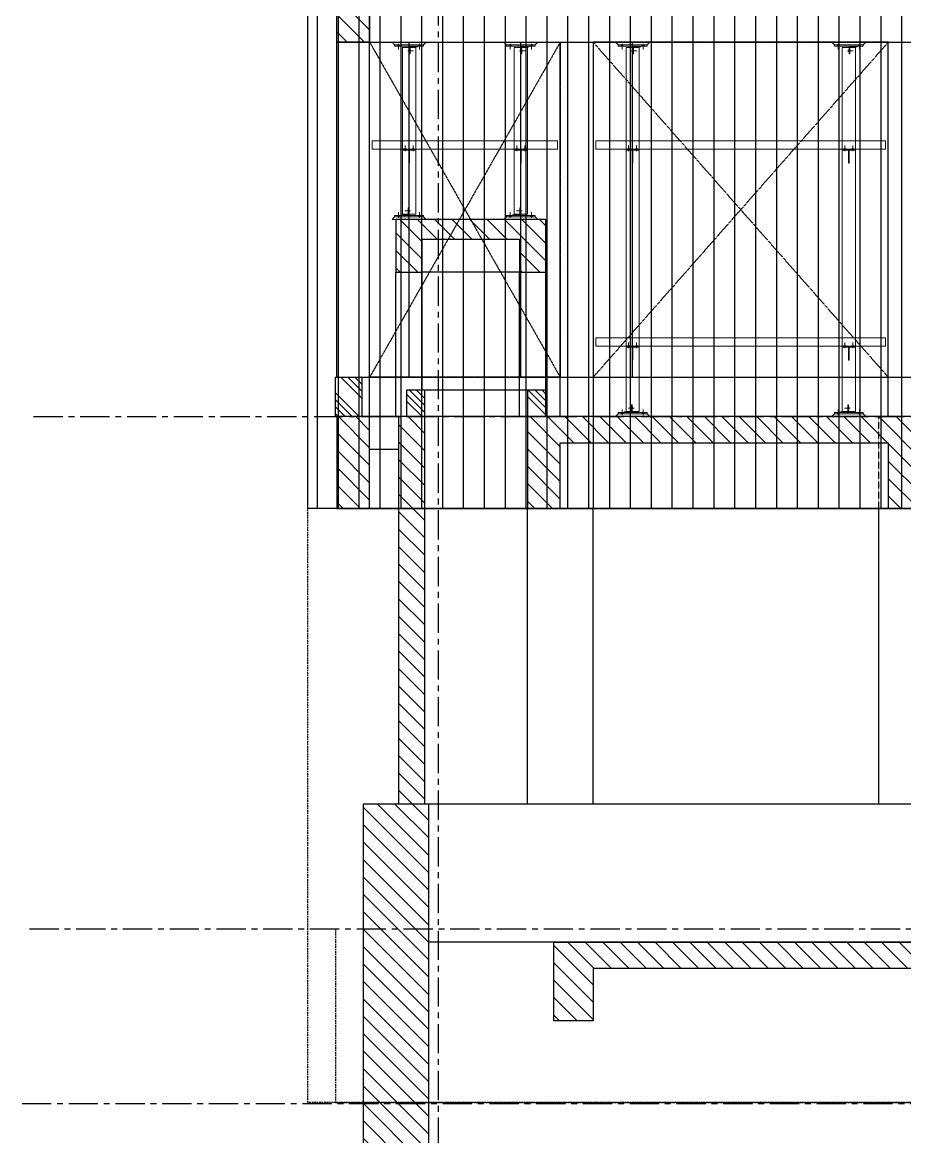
# Model space of a CAD drawing. Header units: millimetres. Extents: x 652554 to 1678317, y -308114 to 170803.
# Drawn here: x 712764 to 719477, y 100969 to 109451 of the extents above; entities that cross this region are included whole.
import ezdxf

# ---------------------------------------------------------------- set-up
doc = ezdxf.new("R2010")
doc.units = ezdxf.units.MM
for name, pattern in [('CENTER', [50.8, 31.75, -6.35, 6.35, -6.35]), ('HIDDEN', [0.375, 0.25, -0.125]), ('XKITLINE00', [0]), ('XKITLINE02', [4, 2, -2])]:
    doc.linetypes.add(name, pattern=pattern)
doc.layers.get('Defpoints').update_dxf_attribs({"color": 250})
doc.layers.add('Bolt', color=1, linetype='Continuous', lineweight=0)
doc.layers.add('Part', color=2, linetype='Continuous', lineweight=0)
doc.layers.add('DIM', color=1, linetype='Continuous')
pattern_1 = [(45, (-947147.55, 298469.645), (-66.2912607, 66.2912607), [])]
pattern_2 = [(45, (-947147.55, 298469.64), (-159.099026, 159.099026), []), (45, (-947094.51, 298469.64), (-159.099026, 159.099026), []), (45, (-947041.48, 298469.64), (-159.099026, 159.099026), []), (45, (-946988.45, 298469.64), (-159.099026, 159.099026), [])]

# ---------------------------------------------------------------- blocks, each defined once
blk = doc.blocks.new('SE Elv.3')
at = {"layer": 'Defpoints'}
h = blk.add_hatch(dxfattribs=at)
h.set_pattern_fill('ANSI31', color=249, scale=750)
h.set_pattern_definition(pattern_1)
h.paths.add_polyline_path([(723817.6, 119643.6), (724067.6, 119643.6), (724067.6, 120093.6), (723817.6, 120093.6)])
h = blk.add_hatch(dxfattribs=at)
h.set_pattern_fill('ANSI31', color=249, scale=750)
h.set_pattern_definition([(45, (-947127.55, 298469.645), (-66.2912607, 66.2912607), [])])
h.paths.add_polyline_path([(722677.6, 118143.6), (722677.6, 117893.6), (722477.6, 117893.6), (722477.6, 118293.6), (723617.6, 118293.6), (723617.6, 117893.6), (723417.6, 117893.6), (723417.6, 118143.6)])
h = blk.add_hatch(dxfattribs=at)
h.set_pattern_fill('ANSI34', color=249, scale=300)
h.set_pattern_definition(pattern_2)
h.paths.add_polyline_path([(723877.6, 116793.6), (724077.6, 116793.6), (724077.6, 117093.6), (723877.6, 117093.6)])
h = blk.add_hatch(dxfattribs=at)
h.set_pattern_fill('ANSI34', color=249, scale=300)
h.set_pattern_definition(pattern_2)
h.paths.add_polyline_path([(722477.6, 116993.6), (722617.6, 116993.6), (722617.6, 116793.6), (722477.6, 116793.6)])
h = blk.add_hatch(dxfattribs=at)
h.set_pattern_fill('ANSI34', color=249, scale=300)
h.set_pattern_definition(pattern_2)
h.paths.add_polyline_path([(723397.6, 116993.6), (723537.6, 116993.6), (723537.6, 116793.6), (723397.6, 116793.6)])
h = blk.add_hatch(dxfattribs=at)
h.set_pattern_fill('ANSI31', color=249, scale=750)
h.set_pattern_definition(pattern_1)
edge = h.paths.add_edge_path()
edge.add_line((722617.6, 116793.6), (722617.6, 116093.6))
edge.add_line((722617.6, 116093.6), (722367.6, 116093.6))
edge.add_line((722367.6, 116093.6), (722367.6, 116593.6))
edge.add_line((722367.6, 116593.6), (719872.6, 116593.6))
edge.add_line((719872.6, 116593.6), (719872.6, 116093.6))
edge.add_line((719872.6, 116093.6), (719622.6, 116093.6))
edge.add_line((719622.6, 116093.6), (719622.6, 116593.6))
edge.add_line((719622.6, 116593.6), (716897.6, 116593.6))
edge.add_line((716897.6, 116593.6), (716897.6, 115943.6))
edge.add_line((716897.6, 115943.6), (716497.6, 115943.6))
edge.add_line((716497.6, 115943.6), (716497.6, 116593.6))
edge.add_line((716497.6, 116593.6), (715723.6, 116593.6))
edge.add_line((715723.6, 116593.6), (715723.6, 116093.6))
edge.add_line((715723.6, 116093.6), (715423.6, 116093.6))
edge.add_line((715423.6, 116093.6), (715423.6, 116793.6))
edge.add_line((715423.6, 116793.6), (722617.6, 116793.1))
h = blk.add_hatch(dxfattribs=at)
h.set_pattern_fill('ANSI31', color=249, scale=750)
h.set_pattern_definition(pattern_1)
edge = h.paths.add_edge_path()
edge.add_line((723397.6, 116793.6), (723597.6, 116793.6))
edge.add_line((723597.6, 116793.6), (723597.6, 113843.6))
edge.add_line((723597.6, 113843.6), (723867.6, 113843.6))
edge.add_line((723867.6, 113843.6), (723867.6, 110363.5))
edge.add_line((723867.6, 110363.5), (724197.6, 110363.5))
edge.add_line((724197.6, 110363.5), (724197.6, 105843.5))
edge.add_line((724197.6, 105843.5), (723397.6, 105843.5))
edge.add_line((723397.6, 105843.5), (723397.6, 110363.5))
edge.add_line((723397.6, 110363.5), (723367.6, 110363.5))
edge.add_line((723367.6, 110363.5), (723367.6, 113843.6))
edge.add_line((723367.6, 113843.6), (723397.6, 113843.6))
edge.add_line((723397.6, 113843.6), (723397.6, 116793.6))
h = blk.add_hatch(dxfattribs=at)
h.set_pattern_fill('ANSI31', color=249, scale=750)
h.set_pattern_definition(pattern_1)
h.paths.add_polyline_path([(723817.6, 116793.6), (724067.6, 116793.6), (724067.6, 116093.6), (723817.6, 116093.6)])
h = blk.add_hatch(dxfattribs=at)
h.set_pattern_fill('ANSI31', color=249, scale=750)
h.set_pattern_definition(pattern_1)
h.paths.add_polyline_path([(716897.6, 112793.6), (716897.6, 112593.6), (718467.6, 112593.6), (718467.6, 112193.6), (718767.6, 112193.6), (718767.6, 112593.6), (722117.6, 112593.6), (722117.6, 112193.6), (722417.6, 112193.6), (722417.6, 112793.6)])
at = {"layer": 'Defpoints', "color": 249, "linetype": 'HIDDEN', "ltscale": 10}
for p, q in [((719872.6, 119643.6), (722117.6, 117093.6)), ((722117.6, 119643.6), (719872.6, 117093.6)), ((722367.6, 119643.6), (723817.6, 117093.6)), ((723817.6, 119643.6), (722367.6, 117093.6))]:
    blk.add_line(p, q, dxfattribs=at)
at = {"layer": 'Defpoints', "linetype": 'CENTER', "ltscale": 7}
for points in [[(723297.6, 124615.3), (723297.6, 101315.6)], [(726374.6, 116793.6), (706375.3, 116793.6)], [(726405.2, 112893.6), (706462.6, 112893.6)], [(706682, 111563.6), (726460, 111563.6)]]:
    blk.add_lwpolyline(points, dxfattribs=at)
at = {"layer": 'Defpoints', "color": 249}
for points in [[(723817.6, 116793.6), (723817.6, 123843.6)], [(724067.6, 117093.6), (724067.6, 123843.6)], [(724067.6, 119643.6), (715423.6, 119643.6)], [(719872.6, 116793.6), (719872.6, 119643.6)], [(722117.6, 119643.6), (722117.6, 116793.6)], [(722367.6, 116793.6), (722367.6, 119643.6)], [(722677.6, 118143.6), (722677.6, 117893.6), (722477.6, 117893.6), (722477.6, 118293.6), (723617.6, 118293.6), (723617.6, 117893.6), (723417.6, 117893.6), (723417.6, 118143.6), (722677.6, 118143.6)], [(722477.6, 116793.6), (722477.6, 117893.6)], [(722677.6, 117893.6), (723417.6, 117893.6)], [(722677.6, 116793.6), (722677.6, 117893.6)], [(723417.6, 116993.6), (723417.6, 117893.6)], [(723617.6, 116793.6), (723617.6, 117893.6)], [(723877.6, 117093.6), (715423.6, 117093.6)], [(722477.6, 116993.6), (723537.6, 116993.6)], [(715423.6, 116793.6), (724077.6, 116793.6)], [(722617.6, 116793.6), (722617.6, 116093.6), (722367.6, 116093.6), (722367.6, 116593.6), (719872.6, 116593.6), (719872.6, 116093.6), (719622.6, 116093.6), (719622.6, 116593.6), (716897.6, 116593.6), (716897.6, 115943.6), (716497.6, 115943.6), (716497.6, 116593.6), (715723.6, 116593.6), (715723.6, 116093.6), (715423.6, 116093.6), (715423.6, 116793.6), (722617.6, 116793.1)], [(722117.6, 116793.6), (722117.6, 116093.6)], [(723397.6, 116793.6), (723597.6, 116793.6), (723597.6, 113843.6), (723867.6, 113843.6), (723867.6, 110363.5), (724197.6, 110363.5), (724197.6, 105843.5), (723397.6, 105843.5), (723397.6, 110363.5), (723367.6, 110363.5), (723367.6, 113843.6), (723397.6, 113843.6), (723397.6, 116793.6)], [(723817.6, 116093.6), (716897.6, 116093.6)], [(719947.6, 116093.6), (719947.6, 113843.6)], [(722117.6, 113843.6), (722117.6, 116093.6)], [(722617.6, 113843.6), (722617.6, 116093.6)], [(719547.9, 113843.6), (723597.6, 113843.5)], [(713872.6, 112793.6), (723367.6, 112793.6)]]:
    blk.add_lwpolyline(points, dxfattribs=at)
for points in [[(723817.6, 119643.6), (724067.6, 119643.6), (724067.6, 120093.6), (723817.6, 120093.6)], [(723877.6, 116793.6), (724077.6, 116793.6), (724077.6, 117093.6), (723877.6, 117093.6)], [(722477.6, 116993.6), (722617.6, 116993.6), (722617.6, 116793.6), (722477.6, 116793.6)], [(723397.6, 116993.6), (723537.6, 116993.6), (723537.6, 116793.6), (723397.6, 116793.6)], [(723597.6, 116543.6), (723817.6, 116543.6), (723817.6, 116793.6), (723597.6, 116793.6)], [(723817.6, 116793.6), (724067.6, 116793.6), (724067.6, 116093.6), (723817.6, 116093.6)], [(716897.6, 112793.6), (716897.6, 112593.6), (718467.6, 112593.6), (718467.6, 112193.6), (718767.6, 112193.6), (718767.6, 112593.6), (722117.6, 112593.6), (722117.6, 112193.6), (722417.6, 112193.6), (722417.6, 112793.6)]]:
    blk.add_lwpolyline(points, close=True, dxfattribs=at)
at = {"layer": 'Defpoints', "color": 249, "linetype": 'HIDDEN', "ltscale": 7}
blk.add_lwpolyline([(719547.6, 116793.6), (719947.6, 116793.6), (719947.6, 116093.6), (719547.6, 116093.6)], close=True, dxfattribs=at)
blk = doc.blocks.new('*A11033146')
at = {"layer": 'Part', "linetype": 'XKITLINE00', "lineweight": 0}
for p, q in [((3288.653815, 385.533191), (3288.653815, 384.883191)), ((3288.653815, 385.533191), (3310.703815, 385.533191)), ((3310.703815, 385.533191), (3310.703815, 384.883191)), ((3288.653815, 384.883191), (3310.703815, 384.883191))]:
    blk.add_line(p, q, dxfattribs=at)
blk = doc.blocks.new('*A11183151')
at = {"layer": 'Part', "linetype": 'XKITLINE00', "lineweight": 0}
for p, q in [((3288.653815, 370.533191), (3288.653815, 369.883191)), ((3288.653815, 370.533191), (3310.703815, 370.533191)), ((3288.653815, 369.883191), (3310.703815, 369.883191)), ((3310.703815, 370.533191), (3310.703815, 369.883191))]:
    blk.add_line(p, q, dxfattribs=at)
blk = doc.blocks.new('*A11193152')
at = {"layer": 'Part', "linetype": 'XKITLINE00', "lineweight": 0}
for p, q in [((3307.403815, 392.633191), (3307.403815, 385.533191)), ((3307.403815, 392.633191), (3308.403815, 392.633191)), ((3308.403815, 392.633191), (3308.403815, 385.533191)), ((3307.403815, 384.823191), (3307.403815, 370.533191)), ((3308.403815, 384.823191), (3308.403815, 370.533191)), ((3307.403815, 369.823191), (3307.403815, 364.933191)), ((3308.403815, 369.823191), (3308.403815, 364.933191)), ((3308.403815, 364.933191), (3307.403815, 364.933191))]:
    blk.add_line(p, q, dxfattribs=at)
at = {"layer": 'Part', "linetype": 'XKITLINE02', "lineweight": 0}
for p, q in [((3307.403815, 385.533191), (3307.403815, 384.823191)), ((3308.403815, 385.533191), (3308.403815, 384.823191)), ((3307.403815, 370.533191), (3307.403815, 369.823191)), ((3308.403815, 370.533191), (3308.403815, 369.823191))]:
    blk.add_line(p, q, dxfattribs=at)
blk = doc.blocks.new('*A11203153')
at = {"layer": 'Part', "linetype": 'XKITLINE00', "lineweight": 0}
for p, q in [((3290.953815, 392.633191), (3290.953815, 385.533191)), ((3290.953815, 392.633191), (3291.953815, 392.633191)), ((3291.953815, 392.633191), (3291.953815, 385.533191)), ((3290.953815, 384.823191), (3290.953815, 370.533191)), ((3291.953815, 384.823191), (3291.953815, 370.533191)), ((3290.953815, 369.823191), (3290.953815, 364.933191)), ((3291.953815, 369.823191), (3291.953815, 364.933191)), ((3291.953815, 364.933191), (3290.953815, 364.933191))]:
    blk.add_line(p, q, dxfattribs=at)
at = {"layer": 'Part', "linetype": 'XKITLINE02', "lineweight": 0}
for p, q in [((3290.953815, 385.533191), (3290.953815, 384.823191)), ((3291.953815, 385.533191), (3291.953815, 384.823191)), ((3290.953815, 370.533191), (3290.953815, 369.823191)), ((3291.953815, 370.533191), (3291.953815, 369.823191))]:
    blk.add_line(p, q, dxfattribs=at)
blk = doc.blocks.new('*A11223155')
at = {"layer": 'Part', "linetype": 'XKITLINE00', "lineweight": 0}
for p, q in [((3290.353815, 364.733191), (3290.353815, 364.833191)), ((3290.353815, 364.833191), (3292.553815, 364.833191)), ((3292.553815, 364.733191), (3292.553815, 364.833191)), ((3290.353815, 364.733191), (3292.553815, 364.733191))]:
    blk.add_line(p, q, dxfattribs=at)
blk = doc.blocks.new('*A11233156')
at = {"layer": 'Part', "linetype": 'XKITLINE00', "lineweight": 0}
for p, q in [((3290.823815, 364.833191), (3290.823815, 364.883191)), ((3290.823815, 364.883191), (3291.373815, 364.883191)), ((3291.373815, 364.933191), (3291.373815, 364.883191)), ((3291.423815, 364.933191), (3291.423815, 364.833191))]:
    blk.add_line(p, q, dxfattribs=at)
at = {"layer": 'Part', "linetype": 'XKITLINE02', "lineweight": 0}
for p, q in [((3291.423815, 364.833191), (3290.823815, 364.833191)), ((3291.373815, 365.433191), (3291.373815, 364.933191)), ((3291.373815, 365.433191), (3291.423815, 365.433191)), ((3291.423815, 365.433191), (3291.423815, 364.933191))]:
    blk.add_line(p, q, dxfattribs=at)
blk = doc.blocks.new('*A11243157')
at = {"layer": 'Part', "linetype": 'XKITLINE00', "lineweight": 0}
for p, q in [((3290.353815, 364.733191), (3290.153815, 364.533191)), ((3292.553815, 364.733191), (3290.353815, 364.733191)), ((3292.753815, 364.533191), (3292.553815, 364.733191))]:
    blk.add_line(p, q, dxfattribs=at)
at = {"layer": 'Part', "linetype": 'XKITLINE02', "lineweight": 0}
blk.add_line((3290.153815, 364.533191), (3292.753815, 364.533191), dxfattribs=at)
blk = doc.blocks.new('*A11253158')
at = {"layer": 'Part', "linetype": 'XKITLINE00', "lineweight": 0}
for p, q in [((3307.933815, 369.823191), (3307.873815, 369.823191)), ((3307.873815, 369.823191), (3307.873815, 368.823191)), ((3307.873815, 369.523191), (3307.933815, 369.523191)), ((3307.933815, 369.823191), (3307.933815, 368.823191)), ((3307.873815, 368.823191), (3307.933815, 368.823191))]:
    blk.add_line(p, q, dxfattribs=at)
blk = doc.blocks.new('*A11263159')
at = {"layer": 'Part', "linetype": 'XKITLINE00', "lineweight": 0}
for p, q in [((3307.403815, 369.823191), (3307.403815, 369.883191)), ((3308.403815, 369.823191), (3308.403815, 369.883191)), ((3308.403815, 369.823191), (3307.403815, 369.823191))]:
    blk.add_line(p, q, dxfattribs=at)
at = {"layer": 'Part', "linetype": 'XKITLINE02', "lineweight": 0}
blk.add_line((3308.403815, 369.883191), (3307.403815, 369.883191), dxfattribs=at)
blk = doc.blocks.new('*A11293162')
at = {"layer": 'Part', "linetype": 'XKITLINE00', "lineweight": 0}
for p, q in [((3282.453815, 392.633191), (3282.453815, 385.533191)), ((3282.453815, 392.633191), (3283.453815, 392.633191)), ((3283.453815, 392.633191), (3283.453815, 385.533191)), ((3282.453815, 384.823191), (3282.453815, 379.933191)), ((3283.453815, 384.823191), (3283.453815, 379.933191)), ((3282.453815, 379.933191), (3283.453815, 379.933191))]:
    blk.add_line(p, q, dxfattribs=at)
at = {"layer": 'Part', "linetype": 'XKITLINE02', "lineweight": 0}
for p, q in [((3282.453815, 385.533191), (3282.453815, 384.823191)), ((3283.453815, 385.533191), (3283.453815, 384.823191))]:
    blk.add_line(p, q, dxfattribs=at)
blk = doc.blocks.new('*A11303163')
at = {"layer": 'Part', "linetype": 'XKITLINE00', "lineweight": 0}
for p, q in [((3281.853815, 379.733191), (3281.653815, 379.533191)), ((3284.053815, 379.733191), (3281.853815, 379.733191)), ((3284.253815, 379.533191), (3284.053815, 379.733191))]:
    blk.add_line(p, q, dxfattribs=at)
at = {"layer": 'Part', "linetype": 'XKITLINE02', "lineweight": 0}
blk.add_line((3281.653815, 379.533191), (3284.253815, 379.533191), dxfattribs=at)
blk = doc.blocks.new('*A11313164')
at = {"layer": 'Part', "linetype": 'XKITLINE02', "lineweight": 0}
for p, q in [((3282.873815, 380.433191), (3282.873815, 379.933191)), ((3282.873815, 380.433191), (3282.923815, 380.433191)), ((3282.923815, 380.433191), (3282.923815, 379.933191)), ((3282.923815, 379.833191), (3282.323815, 379.833191))]:
    blk.add_line(p, q, dxfattribs=at)
at = {"layer": 'Part', "linetype": 'XKITLINE00', "lineweight": 0}
for p, q in [((3282.323815, 379.833191), (3282.323815, 379.883191)), ((3282.323815, 379.883191), (3282.873815, 379.883191)), ((3282.873815, 379.933191), (3282.873815, 379.883191)), ((3282.923815, 379.933191), (3282.923815, 379.833191))]:
    blk.add_line(p, q, dxfattribs=at)
blk = doc.blocks.new('*A11323165')
at = {"layer": 'Part', "linetype": 'XKITLINE00', "lineweight": 0}
for p, q in [((3281.853815, 379.733191), (3281.853815, 379.833191)), ((3281.853815, 379.833191), (3284.053815, 379.833191)), ((3281.853815, 379.733191), (3284.053815, 379.733191)), ((3284.053815, 379.733191), (3284.053815, 379.833191))]:
    blk.add_line(p, q, dxfattribs=at)
blk = doc.blocks.new('*A11333166')
at = {"layer": 'Part', "linetype": 'XKITLINE00', "lineweight": 0}
for p, q in [((3282.983815, 384.823191), (3282.923815, 384.823191)), ((3282.923815, 384.823191), (3282.923815, 383.823191)), ((3282.923815, 384.523191), (3282.983815, 384.523191)), ((3282.983815, 384.823191), (3282.983815, 383.823191)), ((3282.923815, 383.823191), (3282.983815, 383.823191))]:
    blk.add_line(p, q, dxfattribs=at)
blk = doc.blocks.new('*A11343167')
at = {"layer": 'Part', "linetype": 'XKITLINE00', "lineweight": 0}
for p, q in [((3282.453815, 384.823191), (3282.453815, 384.883191)), ((3283.453815, 384.823191), (3282.453815, 384.823191)), ((3283.453815, 384.823191), (3283.453815, 384.883191))]:
    blk.add_line(p, q, dxfattribs=at)
at = {"layer": 'Part', "linetype": 'XKITLINE02', "lineweight": 0}
blk.add_line((3283.453815, 384.883191), (3282.453815, 384.883191), dxfattribs=at)
blk = doc.blocks.new('*A11363168')
at = {"layer": 'Part', "linetype": 'XKITLINE00', "lineweight": 0}
for p, q in [((3291.483815, 369.823191), (3291.423815, 369.823191)), ((3291.423815, 369.823191), (3291.423815, 368.823191)), ((3291.423815, 369.523191), (3291.483815, 369.523191)), ((3291.483815, 369.823191), (3291.483815, 368.823191)), ((3291.423815, 368.823191), (3291.483815, 368.823191))]:
    blk.add_line(p, q, dxfattribs=at)
blk = doc.blocks.new('*A11373169')
at = {"layer": 'Part', "linetype": 'XKITLINE00', "lineweight": 0}
for p, q in [((3290.953815, 369.823191), (3290.953815, 369.883191)), ((3291.953815, 369.823191), (3291.953815, 369.883191)), ((3291.953815, 369.823191), (3290.953815, 369.823191))]:
    blk.add_line(p, q, dxfattribs=at)
at = {"layer": 'Part', "linetype": 'XKITLINE02', "lineweight": 0}
blk.add_line((3291.953815, 369.883191), (3290.953815, 369.883191), dxfattribs=at)
blk = doc.blocks.new('*A11383170')
at = {"layer": 'Part', "linetype": 'XKITLINE00', "lineweight": 0}
for p, q in [((3271.653815, 385.533191), (3271.653815, 384.883191)), ((3271.653815, 385.533191), (3285.753815, 385.533191)), ((3285.753815, 385.533191), (3285.753815, 384.883191)), ((3271.653815, 384.883191), (3285.753815, 384.883191))]:
    blk.add_line(p, q, dxfattribs=at)
blk = doc.blocks.new('*A11423171')
at = {"layer": 'Part', "linetype": 'XKITLINE00', "lineweight": 0}
for p, q in [((3273.953815, 384.823191), (3273.953815, 384.883191)), ((3274.953815, 384.823191), (3273.953815, 384.823191)), ((3274.953815, 384.823191), (3274.953815, 384.883191))]:
    blk.add_line(p, q, dxfattribs=at)
at = {"layer": 'Part', "linetype": 'XKITLINE02', "lineweight": 0}
blk.add_line((3274.953815, 384.883191), (3273.953815, 384.883191), dxfattribs=at)
blk = doc.blocks.new('*A11433172')
at = {"layer": 'Part', "linetype": 'XKITLINE00', "lineweight": 0}
for p, q in [((3274.483815, 384.823191), (3274.423815, 384.823191)), ((3274.423815, 384.823191), (3274.423815, 383.823191)), ((3274.423815, 384.523191), (3274.483815, 384.523191)), ((3274.483815, 384.823191), (3274.483815, 383.823191)), ((3274.423815, 383.823191), (3274.483815, 383.823191))]:
    blk.add_line(p, q, dxfattribs=at)
blk = doc.blocks.new('*A11443173')
at = {"layer": 'Part', "linetype": 'XKITLINE00', "lineweight": 0}
for p, q in [((3273.353815, 379.733191), (3273.353815, 379.833191)), ((3273.353815, 379.833191), (3275.553815, 379.833191)), ((3273.353815, 379.733191), (3275.553815, 379.733191)), ((3275.553815, 379.733191), (3275.553815, 379.833191))]:
    blk.add_line(p, q, dxfattribs=at)
blk = doc.blocks.new('*A11453174')
at = {"layer": 'Part', "linetype": 'XKITLINE02', "lineweight": 0}
for p, q in [((3274.373815, 380.433191), (3274.373815, 379.933191)), ((3274.373815, 380.433191), (3274.423815, 380.433191)), ((3274.423815, 380.433191), (3274.423815, 379.933191)), ((3274.423815, 379.833191), (3273.823815, 379.833191))]:
    blk.add_line(p, q, dxfattribs=at)
at = {"layer": 'Part', "linetype": 'XKITLINE00', "lineweight": 0}
for p, q in [((3273.823815, 379.833191), (3273.823815, 379.883191)), ((3273.823815, 379.883191), (3274.373815, 379.883191)), ((3274.373815, 379.933191), (3274.373815, 379.883191)), ((3274.423815, 379.933191), (3274.423815, 379.833191))]:
    blk.add_line(p, q, dxfattribs=at)
blk = doc.blocks.new('*A11463175')
at = {"layer": 'Part', "linetype": 'XKITLINE00', "lineweight": 0}
for p, q in [((3273.353815, 379.733191), (3273.153815, 379.533191)), ((3273.153815, 379.533191), (3273.653815, 379.533191)), ((3275.553815, 379.733191), (3273.353815, 379.733191)), ((3275.753815, 379.533191), (3275.553815, 379.733191))]:
    blk.add_line(p, q, dxfattribs=at)
at = {"layer": 'Part', "linetype": 'XKITLINE02', "lineweight": 0}
blk.add_line((3273.653815, 379.533191), (3275.753815, 379.533191), dxfattribs=at)
blk = doc.blocks.new('*A11473176')
at = {"layer": 'Part', "linetype": 'XKITLINE00', "lineweight": 0}
for p, q in [((3273.953815, 392.633191), (3273.953815, 385.533191)), ((3273.953815, 392.633191), (3274.953815, 392.633191)), ((3274.953815, 392.633191), (3274.953815, 385.533191)), ((3273.953815, 384.823191), (3273.953815, 379.933191)), ((3274.953815, 384.823191), (3274.953815, 379.933191)), ((3273.953815, 379.933191), (3274.953815, 379.933191))]:
    blk.add_line(p, q, dxfattribs=at)
at = {"layer": 'Part', "linetype": 'XKITLINE02', "lineweight": 0}
for p, q in [((3273.953815, 385.533191), (3273.953815, 384.823191)), ((3274.953815, 385.533191), (3274.953815, 384.823191))]:
    blk.add_line(p, q, dxfattribs=at)
blk = doc.blocks.new('*A11553177')
at = {"layer": 'Bolt', "linetype": 'XKITLINE02', "lineweight": 0}
for p, q in [((3308.013015, 365.183191), (3307.583815, 365.183191)), ((3307.873815, 365.253191), (3307.823815, 365.253191)), ((3307.873815, 365.113191), (3307.823815, 365.113191)), ((3307.933815, 365.253191), (3307.873815, 365.253191)), ((3307.933815, 365.113191), (3307.873815, 365.113191))]:
    blk.add_line(p, q, dxfattribs=at)
blk = doc.blocks.new('*A11563178')
at = {"layer": 'Bolt'}
for points in [[(3307.174, 364.833), (3307.174, 364.733), (3307.034, 364.733), (3307.034, 364.833)], [(3308.774, 364.833), (3308.774, 364.733), (3308.634, 364.733), (3308.634, 364.833)]]:
    blk.add_hatch(color=256, dxfattribs=at).paths.add_polyline_path(points, flags=17)
at = {"layer": 'Bolt', "linetype": 'XKITLINE00', "lineweight": 0}
for p, q in [((3307.034, 364.733), (3307.034, 364.833)), ((3307.104, 364.654), (3307.104, 365.083)), ((3307.174, 364.733), (3307.174, 364.833)), ((3308.634, 364.733), (3308.634, 364.833)), ((3308.704, 364.654), (3308.704, 365.083)), ((3308.774, 364.733), (3308.774, 364.833))]:
    blk.add_line(p, q, dxfattribs=at)
blk = doc.blocks.new('*A11593181')
at = {"layer": 'Bolt', "linetype": 'XKITLINE02', "lineweight": 0}
for p, q in [((3291.563015, 365.183191), (3291.133815, 365.183191)), ((3291.423815, 365.253191), (3291.373815, 365.253191)), ((3291.423815, 365.113191), (3291.373815, 365.113191)), ((3291.483815, 365.253191), (3291.423815, 365.253191)), ((3291.483815, 365.113191), (3291.423815, 365.113191))]:
    blk.add_line(p, q, dxfattribs=at)
blk = doc.blocks.new('*A11603182')
at = {"layer": 'Bolt'}
for points in [[(3290.724, 364.833), (3290.724, 364.733), (3290.584, 364.733), (3290.584, 364.833)], [(3292.324, 364.833), (3292.324, 364.733), (3292.184, 364.733), (3292.184, 364.833)]]:
    blk.add_hatch(color=256, dxfattribs=at).paths.add_polyline_path(points, flags=17)
at = {"layer": 'Bolt', "linetype": 'XKITLINE00', "lineweight": 0}
for p, q in [((3290.584, 364.733), (3290.584, 364.833)), ((3290.654, 364.654), (3290.654, 365.083)), ((3290.724, 364.733), (3290.724, 364.833)), ((3292.184, 364.733), (3292.184, 364.833)), ((3292.254, 364.654), (3292.254, 365.083)), ((3292.324, 364.733), (3292.324, 364.833))]:
    blk.add_line(p, q, dxfattribs=at)
blk = doc.blocks.new('*A11613183')
at = {"layer": 'Bolt'}
for points in [[(3307.534, 369.883), (3307.534, 369.943), (3307.674, 369.943), (3307.674, 369.883)], [(3307.534, 369.823), (3307.534, 369.883), (3307.674, 369.883), (3307.674, 369.823)], [(3308.134, 369.883), (3308.134, 369.943), (3308.274, 369.943), (3308.274, 369.883)], [(3308.134, 369.823), (3308.134, 369.883), (3308.274, 369.883), (3308.274, 369.823)]]:
    blk.add_hatch(color=256, dxfattribs=at).paths.add_polyline_path(points, flags=17)
at = {"layer": 'Bolt', "linetype": 'XKITLINE00', "lineweight": 0}
for p, q in [((3307.534, 369.883), (3307.534, 369.943)), ((3307.534, 369.823), (3307.534, 369.883)), ((3307.604, 369.744), (3307.604, 370.173)), ((3307.674, 369.883), (3307.674, 369.943)), ((3307.674, 369.823), (3307.674, 369.883)), ((3308.134, 369.883), (3308.134, 369.943)), ((3308.134, 369.823), (3308.134, 369.883)), ((3308.204, 369.744), (3308.204, 370.173)), ((3308.274, 369.883), (3308.274, 369.943)), ((3308.274, 369.823), (3308.274, 369.883))]:
    blk.add_line(p, q, dxfattribs=at)
blk = doc.blocks.new('*A11633185')
at = {"layer": 'Bolt'}
for points in [[(3282.224, 379.833), (3282.224, 379.733), (3282.084, 379.733), (3282.084, 379.833)], [(3283.824, 379.833), (3283.824, 379.733), (3283.684, 379.733), (3283.684, 379.833)]]:
    blk.add_hatch(color=256, dxfattribs=at).paths.add_polyline_path(points, flags=17)
at = {"layer": 'Bolt', "linetype": 'XKITLINE00', "lineweight": 0}
for p, q in [((3282.154, 379.654), (3282.154, 380.083)), ((3283.754, 379.654), (3283.754, 380.083)), ((3282.084, 379.733), (3282.084, 379.833)), ((3282.224, 379.733), (3282.224, 379.833)), ((3283.684, 379.733), (3283.684, 379.833)), ((3283.824, 379.733), (3283.824, 379.833))]:
    blk.add_line(p, q, dxfattribs=at)
blk = doc.blocks.new('*A11643186')
at = {"layer": 'Bolt', "linetype": 'XKITLINE02', "lineweight": 0}
for p, q in [((3283.063015, 380.183191), (3282.633815, 380.183191)), ((3282.923815, 380.253191), (3282.873815, 380.253191)), ((3282.923815, 380.113191), (3282.873815, 380.113191)), ((3282.983815, 380.253191), (3282.923815, 380.253191)), ((3282.983815, 380.113191), (3282.923815, 380.113191))]:
    blk.add_line(p, q, dxfattribs=at)
blk = doc.blocks.new('*A11653187')
at = {"layer": 'Bolt'}
for points in [[(3282.584, 384.883), (3282.584, 384.943), (3282.724, 384.943), (3282.724, 384.883)], [(3282.584, 384.823), (3282.584, 384.883), (3282.724, 384.883), (3282.724, 384.823)], [(3283.184, 384.883), (3283.184, 384.943), (3283.324, 384.943), (3283.324, 384.883)], [(3283.184, 384.823), (3283.184, 384.883), (3283.324, 384.883), (3283.324, 384.823)]]:
    blk.add_hatch(color=256, dxfattribs=at).paths.add_polyline_path(points, flags=17)
at = {"layer": 'Bolt', "linetype": 'XKITLINE00', "lineweight": 0}
for p, q in [((3282.654, 384.744), (3282.654, 385.173)), ((3283.254, 384.744), (3283.254, 385.173)), ((3282.584, 384.883), (3282.584, 384.943)), ((3282.584, 384.823), (3282.584, 384.883)), ((3282.724, 384.883), (3282.724, 384.943)), ((3282.724, 384.823), (3282.724, 384.883)), ((3283.184, 384.883), (3283.184, 384.943)), ((3283.184, 384.823), (3283.184, 384.883)), ((3283.324, 384.883), (3283.324, 384.943)), ((3283.324, 384.823), (3283.324, 384.883))]:
    blk.add_line(p, q, dxfattribs=at)
blk = doc.blocks.new('*A11663188')
at = {"layer": 'Bolt'}
for points in [[(3291.084, 369.883), (3291.084, 369.943), (3291.224, 369.943), (3291.224, 369.883)], [(3291.084, 369.823), (3291.084, 369.883), (3291.224, 369.883), (3291.224, 369.823)], [(3291.684, 369.883), (3291.684, 369.943), (3291.824, 369.943), (3291.824, 369.883)], [(3291.684, 369.823), (3291.684, 369.883), (3291.824, 369.883), (3291.824, 369.823)]]:
    blk.add_hatch(color=256, dxfattribs=at).paths.add_polyline_path(points, flags=17)
at = {"layer": 'Bolt', "linetype": 'XKITLINE00', "lineweight": 0}
for p, q in [((3291.084, 369.883), (3291.084, 369.943)), ((3291.084, 369.823), (3291.084, 369.883)), ((3291.154, 369.744), (3291.154, 370.173)), ((3291.224, 369.883), (3291.224, 369.943)), ((3291.224, 369.823), (3291.224, 369.883)), ((3291.684, 369.883), (3291.684, 369.943)), ((3291.684, 369.823), (3291.684, 369.883)), ((3291.754, 369.744), (3291.754, 370.173)), ((3291.824, 369.883), (3291.824, 369.943)), ((3291.824, 369.823), (3291.824, 369.883))]:
    blk.add_line(p, q, dxfattribs=at)
blk = doc.blocks.new('*A11673189')
at = {"layer": 'Bolt'}
for points in [[(3274.084, 384.883), (3274.084, 384.943), (3274.224, 384.943), (3274.224, 384.883)], [(3274.084, 384.823), (3274.084, 384.883), (3274.224, 384.883), (3274.224, 384.823)], [(3274.684, 384.883), (3274.684, 384.943), (3274.824, 384.943), (3274.824, 384.883)], [(3274.684, 384.823), (3274.684, 384.883), (3274.824, 384.883), (3274.824, 384.823)]]:
    blk.add_hatch(color=256, dxfattribs=at).paths.add_polyline_path(points, flags=17)
at = {"layer": 'Bolt', "linetype": 'XKITLINE00', "lineweight": 0}
for p, q in [((3274.154, 384.744), (3274.154, 385.173)), ((3274.754, 384.744), (3274.754, 385.173)), ((3274.084, 384.883), (3274.084, 384.943)), ((3274.084, 384.823), (3274.084, 384.883)), ((3274.224, 384.883), (3274.224, 384.943)), ((3274.224, 384.823), (3274.224, 384.883)), ((3274.684, 384.883), (3274.684, 384.943)), ((3274.684, 384.823), (3274.684, 384.883)), ((3274.824, 384.883), (3274.824, 384.943)), ((3274.824, 384.823), (3274.824, 384.883))]:
    blk.add_line(p, q, dxfattribs=at)
blk = doc.blocks.new('*A11683190')
at = {"layer": 'Bolt', "linetype": 'XKITLINE02', "lineweight": 0}
for p, q in [((3274.563015, 380.183191), (3274.133815, 380.183191)), ((3274.423815, 380.253191), (3274.373815, 380.253191)), ((3274.423815, 380.113191), (3274.373815, 380.113191)), ((3274.483815, 380.253191), (3274.423815, 380.253191)), ((3274.483815, 380.113191), (3274.423815, 380.113191))]:
    blk.add_line(p, q, dxfattribs=at)
blk = doc.blocks.new('*A11693191')
at = {"layer": 'Bolt'}
for points in [[(3273.584, 379.733), (3273.584, 379.833), (3273.724, 379.833), (3273.724, 379.733)], [(3275.184, 379.733), (3275.184, 379.833), (3275.324, 379.833), (3275.324, 379.733)]]:
    blk.add_hatch(color=256, dxfattribs=at).paths.add_polyline_path(points, flags=17)
at = {"layer": 'Bolt', "linetype": 'XKITLINE00', "lineweight": 0}
for p, q in [((3273.654, 379.654), (3273.654, 380.083)), ((3275.254, 379.654), (3275.254, 380.083)), ((3273.584, 379.733), (3273.584, 379.833)), ((3273.724, 379.733), (3273.724, 379.833)), ((3275.184, 379.733), (3275.184, 379.833)), ((3275.324, 379.733), (3275.324, 379.833))]:
    blk.add_line(p, q, dxfattribs=at)
blk = doc.blocks.new('*A11703192')
at = {"layer": 'Part', "linetype": 'XKITLINE00', "lineweight": 0}
for p, q in [((3290.953815, 384.823191), (3290.953815, 384.883191)), ((3291.953815, 384.823191), (3290.953815, 384.823191)), ((3291.953815, 384.823191), (3291.953815, 384.883191))]:
    blk.add_line(p, q, dxfattribs=at)
at = {"layer": 'Part', "linetype": 'XKITLINE02', "lineweight": 0}
blk.add_line((3291.953815, 384.883191), (3290.953815, 384.883191), dxfattribs=at)
blk = doc.blocks.new('*A11713193')
at = {"layer": 'Part', "linetype": 'XKITLINE00', "lineweight": 0}
for p, q in [((3291.483815, 384.823191), (3291.423815, 384.823191)), ((3291.423815, 384.823191), (3291.423815, 383.823191)), ((3291.423815, 384.523191), (3291.483815, 384.523191)), ((3291.483815, 384.823191), (3291.483815, 383.823191)), ((3291.423815, 383.823191), (3291.483815, 383.823191))]:
    blk.add_line(p, q, dxfattribs=at)
blk = doc.blocks.new('*A11893194')
at = {"layer": 'Bolt'}
for points in [[(3291.084, 384.883), (3291.084, 384.943), (3291.224, 384.943), (3291.224, 384.883)], [(3291.084, 384.823), (3291.084, 384.883), (3291.224, 384.883), (3291.224, 384.823)], [(3291.684, 384.883), (3291.684, 384.943), (3291.824, 384.943), (3291.824, 384.883)], [(3291.684, 384.823), (3291.684, 384.883), (3291.824, 384.883), (3291.824, 384.823)]]:
    blk.add_hatch(color=256, dxfattribs=at).paths.add_polyline_path(points, flags=17)
at = {"layer": 'Bolt', "linetype": 'XKITLINE00', "lineweight": 0}
for p, q in [((3291.154, 384.744), (3291.154, 385.173)), ((3291.754, 384.744), (3291.754, 385.173)), ((3291.084, 384.883), (3291.084, 384.943)), ((3291.084, 384.823), (3291.084, 384.883)), ((3291.224, 384.883), (3291.224, 384.943)), ((3291.224, 384.823), (3291.224, 384.883)), ((3291.684, 384.883), (3291.684, 384.943)), ((3291.684, 384.823), (3291.684, 384.883)), ((3291.824, 384.883), (3291.824, 384.943)), ((3291.824, 384.823), (3291.824, 384.883))]:
    blk.add_line(p, q, dxfattribs=at)
blk = doc.blocks.new('*A11953195')
at = {"layer": 'Part', "linetype": 'XKITLINE00', "lineweight": 0}
for p, q in [((3290.153815, 393.033191), (3290.353815, 392.833191)), ((3290.353815, 392.833191), (3292.553815, 392.833191)), ((3292.553815, 392.833191), (3292.753815, 393.033191))]:
    blk.add_line(p, q, dxfattribs=at)
at = {"layer": 'Part', "linetype": 'XKITLINE02', "lineweight": 0}
blk.add_line((3292.753815, 393.033191), (3290.153815, 393.033191), dxfattribs=at)
blk = doc.blocks.new('*A11963196')
at = {"layer": 'Part', "linetype": 'XKITLINE00', "lineweight": 0}
for p, q in [((3291.483815, 392.733191), (3291.483815, 392.633191)), ((3292.083815, 392.683191), (3291.533815, 392.683191)), ((3291.533815, 392.683191), (3291.533815, 392.633191)), ((3292.083815, 392.733191), (3292.083815, 392.683191))]:
    blk.add_line(p, q, dxfattribs=at)
at = {"layer": 'Part', "linetype": 'XKITLINE02', "lineweight": 0}
for p, q in [((3291.483815, 392.733191), (3292.083815, 392.733191)), ((3291.483815, 392.633191), (3291.483815, 392.133191)), ((3291.533815, 392.133191), (3291.483815, 392.133191)), ((3291.533815, 392.633191), (3291.533815, 392.133191))]:
    blk.add_line(p, q, dxfattribs=at)
blk = doc.blocks.new('*A11973197')
at = {"layer": 'Part', "linetype": 'XKITLINE00', "lineweight": 0}
for p, q in [((3292.553815, 392.833191), (3290.353815, 392.833191)), ((3290.353815, 392.833191), (3290.353815, 392.733191)), ((3292.553815, 392.833191), (3292.553815, 392.733191)), ((3292.553815, 392.733191), (3290.353815, 392.733191))]:
    blk.add_line(p, q, dxfattribs=at)
blk = doc.blocks.new('*A11983198')
at = {"layer": 'Part', "linetype": 'XKITLINE00', "lineweight": 0}
for p, q in [((3281.653815, 393.033191), (3281.853815, 392.833191)), ((3281.853815, 392.833191), (3284.053815, 392.833191)), ((3284.053815, 392.833191), (3284.253815, 393.033191))]:
    blk.add_line(p, q, dxfattribs=at)
at = {"layer": 'Part', "linetype": 'XKITLINE02', "lineweight": 0}
blk.add_line((3284.253815, 393.033191), (3281.653815, 393.033191), dxfattribs=at)
blk = doc.blocks.new('*A11993199')
at = {"layer": 'Part', "linetype": 'XKITLINE00', "lineweight": 0}
for p, q in [((3282.983815, 392.733191), (3282.983815, 392.633191)), ((3283.583815, 392.683191), (3283.033815, 392.683191)), ((3283.033815, 392.683191), (3283.033815, 392.633191)), ((3283.583815, 392.733191), (3283.583815, 392.683191))]:
    blk.add_line(p, q, dxfattribs=at)
at = {"layer": 'Part', "linetype": 'XKITLINE02', "lineweight": 0}
for p, q in [((3282.983815, 392.733191), (3283.583815, 392.733191)), ((3282.983815, 392.633191), (3282.983815, 392.133191)), ((3283.033815, 392.133191), (3282.983815, 392.133191)), ((3283.033815, 392.633191), (3283.033815, 392.133191))]:
    blk.add_line(p, q, dxfattribs=at)
blk = doc.blocks.new('*A12003200')
at = {"layer": 'Part', "linetype": 'XKITLINE00', "lineweight": 0}
for p, q in [((3284.053815, 392.833191), (3281.853815, 392.833191)), ((3281.853815, 392.833191), (3281.853815, 392.733191)), ((3284.053815, 392.833191), (3284.053815, 392.733191)), ((3284.053815, 392.733191), (3281.853815, 392.733191))]:
    blk.add_line(p, q, dxfattribs=at)
blk = doc.blocks.new('*A12013201')
at = {"layer": 'Part', "linetype": 'XKITLINE00', "lineweight": 0}
for p, q in [((3275.553815, 392.833191), (3273.353815, 392.833191)), ((3273.353815, 392.833191), (3273.353815, 392.733191)), ((3275.553815, 392.833191), (3275.553815, 392.733191)), ((3275.553815, 392.733191), (3273.353815, 392.733191))]:
    blk.add_line(p, q, dxfattribs=at)
blk = doc.blocks.new('*A12023202')
at = {"layer": 'Part', "linetype": 'XKITLINE00', "lineweight": 0}
for p, q in [((3274.483815, 392.733191), (3274.483815, 392.633191)), ((3275.083815, 392.683191), (3274.533815, 392.683191)), ((3274.533815, 392.683191), (3274.533815, 392.633191)), ((3275.083815, 392.733191), (3275.083815, 392.683191))]:
    blk.add_line(p, q, dxfattribs=at)
at = {"layer": 'Part', "linetype": 'XKITLINE02', "lineweight": 0}
for p, q in [((3274.483815, 392.733191), (3275.083815, 392.733191)), ((3274.483815, 392.633191), (3274.483815, 392.133191)), ((3274.533815, 392.133191), (3274.483815, 392.133191)), ((3274.533815, 392.633191), (3274.533815, 392.133191))]:
    blk.add_line(p, q, dxfattribs=at)
blk = doc.blocks.new('*A12033203')
at = {"layer": 'Part', "linetype": 'XKITLINE00', "lineweight": 0}
for p, q in [((3273.153815, 393.033191), (3273.353815, 392.833191)), ((3273.353815, 392.833191), (3275.553815, 392.833191)), ((3275.553815, 392.833191), (3275.753815, 393.033191))]:
    blk.add_line(p, q, dxfattribs=at)
at = {"layer": 'Part', "linetype": 'XKITLINE02', "lineweight": 0}
blk.add_line((3275.753815, 393.033191), (3273.153815, 393.033191), dxfattribs=at)
blk = doc.blocks.new('*A12053204')
at = {"layer": 'Bolt', "linetype": 'XKITLINE02', "lineweight": 0}
for p, q in [((3291.344615, 392.383191), (3291.773815, 392.383191)), ((3291.423815, 392.453191), (3291.483815, 392.453191)), ((3291.423815, 392.313191), (3291.483815, 392.313191)), ((3291.483815, 392.453191), (3291.533815, 392.453191)), ((3291.483815, 392.313191), (3291.533815, 392.313191))]:
    blk.add_line(p, q, dxfattribs=at)
blk = doc.blocks.new('*A12063205')
at = {"layer": 'Bolt'}
for points in [[(3282.084, 392.733), (3282.084, 392.833), (3282.224, 392.833), (3282.224, 392.733)], [(3283.684, 392.733), (3283.684, 392.833), (3283.824, 392.833), (3283.824, 392.733)]]:
    blk.add_hatch(color=256, dxfattribs=at).paths.add_polyline_path(points, flags=17)
at = {"layer": 'Bolt', "linetype": 'XKITLINE00', "lineweight": 0}
for p, q in [((3282.084, 392.833), (3282.084, 392.733)), ((3282.154, 392.912), (3282.154, 392.483)), ((3282.224, 392.833), (3282.224, 392.733)), ((3283.684, 392.833), (3283.684, 392.733)), ((3283.754, 392.912), (3283.754, 392.483)), ((3283.824, 392.833), (3283.824, 392.733))]:
    blk.add_line(p, q, dxfattribs=at)
blk = doc.blocks.new('*A12073206')
at = {"layer": 'Bolt', "linetype": 'XKITLINE02', "lineweight": 0}
for p, q in [((3282.844615, 392.383191), (3283.273815, 392.383191)), ((3282.923815, 392.453191), (3282.983815, 392.453191)), ((3282.923815, 392.313191), (3282.983815, 392.313191)), ((3282.983815, 392.453191), (3283.033815, 392.453191)), ((3282.983815, 392.313191), (3283.033815, 392.313191))]:
    blk.add_line(p, q, dxfattribs=at)
blk = doc.blocks.new('*A12083207')
at = {"layer": 'Bolt'}
for points in [[(3290.584, 392.733), (3290.584, 392.833), (3290.724, 392.833), (3290.724, 392.733)], [(3292.184, 392.733), (3292.184, 392.833), (3292.324, 392.833), (3292.324, 392.733)]]:
    blk.add_hatch(color=256, dxfattribs=at).paths.add_polyline_path(points, flags=17)
at = {"layer": 'Bolt', "linetype": 'XKITLINE00', "lineweight": 0}
for p, q in [((3290.584, 392.833), (3290.584, 392.733)), ((3290.654, 392.912), (3290.654, 392.483)), ((3290.724, 392.833), (3290.724, 392.733)), ((3292.184, 392.833), (3292.184, 392.733)), ((3292.254, 392.912), (3292.254, 392.483)), ((3292.324, 392.833), (3292.324, 392.733))]:
    blk.add_line(p, q, dxfattribs=at)
blk = doc.blocks.new('*A12093208')
at = {"layer": 'Bolt', "linetype": 'XKITLINE02', "lineweight": 0}
for p, q in [((3274.344615, 392.383191), (3274.773815, 392.383191)), ((3274.423815, 392.453191), (3274.483815, 392.453191)), ((3274.423815, 392.313191), (3274.483815, 392.313191)), ((3274.483815, 392.453191), (3274.533815, 392.453191)), ((3274.483815, 392.313191), (3274.533815, 392.313191))]:
    blk.add_line(p, q, dxfattribs=at)
blk = doc.blocks.new('*A12103209')
at = {"layer": 'Bolt'}
for points in [[(3273.584, 392.733), (3273.584, 392.833), (3273.724, 392.833), (3273.724, 392.733)], [(3275.184, 392.733), (3275.184, 392.833), (3275.324, 392.833), (3275.324, 392.733)]]:
    blk.add_hatch(color=256, dxfattribs=at).paths.add_polyline_path(points, flags=17)
at = {"layer": 'Bolt', "linetype": 'XKITLINE00', "lineweight": 0}
for p, q in [((3273.584, 392.833), (3273.584, 392.733)), ((3273.654, 392.912), (3273.654, 392.483)), ((3273.724, 392.833), (3273.724, 392.733)), ((3275.184, 392.833), (3275.184, 392.733)), ((3275.254, 392.912), (3275.254, 392.483)), ((3275.324, 392.833), (3275.324, 392.733))]:
    blk.add_line(p, q, dxfattribs=at)
blk = doc.blocks.new('*A12453234')
at = {"layer": 'Part', "linetype": 'XKITLINE00', "lineweight": 0}
for p, q in [((3306.803815, 364.733191), (3306.803815, 364.833191)), ((3306.803815, 364.833191), (3309.003815, 364.833191)), ((3309.003815, 364.733191), (3309.003815, 364.833191)), ((3306.803815, 364.733191), (3309.003815, 364.733191))]:
    blk.add_line(p, q, dxfattribs=at)
blk = doc.blocks.new('*A12463235')
at = {"layer": 'Part', "linetype": 'XKITLINE00', "lineweight": 0}
for p, q in [((3307.273815, 364.833191), (3307.273815, 364.883191)), ((3307.273815, 364.883191), (3307.823815, 364.883191)), ((3307.823815, 364.933191), (3307.823815, 364.883191)), ((3307.873815, 364.933191), (3307.873815, 364.833191))]:
    blk.add_line(p, q, dxfattribs=at)
at = {"layer": 'Part', "linetype": 'XKITLINE02', "lineweight": 0}
for p, q in [((3307.873815, 364.833191), (3307.273815, 364.833191)), ((3307.823815, 365.433191), (3307.823815, 364.933191)), ((3307.823815, 365.433191), (3307.873815, 365.433191)), ((3307.873815, 365.433191), (3307.873815, 364.933191))]:
    blk.add_line(p, q, dxfattribs=at)
blk = doc.blocks.new('*A12473236')
at = {"layer": 'Part', "linetype": 'XKITLINE00', "lineweight": 0}
for p, q in [((3306.803815, 364.733191), (3306.603815, 364.533191)), ((3309.003815, 364.733191), (3306.803815, 364.733191)), ((3309.203815, 364.533191), (3309.003815, 364.733191))]:
    blk.add_line(p, q, dxfattribs=at)
at = {"layer": 'Part', "linetype": 'XKITLINE02', "lineweight": 0}
blk.add_line((3306.603815, 364.533191), (3309.203815, 364.533191), dxfattribs=at)
blk = doc.blocks.new('*A12753259')
at = {"layer": 'Part', "linetype": 'XKITLINE00', "lineweight": 0}
for p, q in [((3307.403815, 384.823191), (3307.403815, 384.883191)), ((3308.403815, 384.823191), (3307.403815, 384.823191)), ((3308.403815, 384.823191), (3308.403815, 384.883191))]:
    blk.add_line(p, q, dxfattribs=at)
at = {"layer": 'Part', "linetype": 'XKITLINE02', "lineweight": 0}
blk.add_line((3308.403815, 384.883191), (3307.403815, 384.883191), dxfattribs=at)
blk = doc.blocks.new('*A12763260')
at = {"layer": 'Part', "linetype": 'XKITLINE00', "lineweight": 0}
for p, q in [((3307.933815, 384.823191), (3307.873815, 384.823191)), ((3307.873815, 384.823191), (3307.873815, 383.823191)), ((3307.873815, 384.523191), (3307.933815, 384.523191)), ((3307.933815, 384.823191), (3307.933815, 383.823191)), ((3307.873815, 383.823191), (3307.933815, 383.823191))]:
    blk.add_line(p, q, dxfattribs=at)
blk = doc.blocks.new('*A12803264')
at = {"layer": 'Bolt'}
for points in [[(3307.534, 384.883), (3307.534, 384.943), (3307.674, 384.943), (3307.674, 384.883)], [(3307.534, 384.823), (3307.534, 384.883), (3307.674, 384.883), (3307.674, 384.823)], [(3308.134, 384.883), (3308.134, 384.943), (3308.274, 384.943), (3308.274, 384.883)], [(3308.134, 384.823), (3308.134, 384.883), (3308.274, 384.883), (3308.274, 384.823)]]:
    blk.add_hatch(color=256, dxfattribs=at).paths.add_polyline_path(points, flags=17)
at = {"layer": 'Bolt', "linetype": 'XKITLINE00', "lineweight": 0}
for p, q in [((3307.604, 384.744), (3307.604, 385.173)), ((3308.204, 384.744), (3308.204, 385.173)), ((3307.534, 384.883), (3307.534, 384.943)), ((3307.534, 384.823), (3307.534, 384.883)), ((3307.674, 384.883), (3307.674, 384.943)), ((3307.674, 384.823), (3307.674, 384.883)), ((3308.134, 384.883), (3308.134, 384.943)), ((3308.134, 384.823), (3308.134, 384.883)), ((3308.274, 384.883), (3308.274, 384.943)), ((3308.274, 384.823), (3308.274, 384.883))]:
    blk.add_line(p, q, dxfattribs=at)
blk = doc.blocks.new('*A13253284')
at = {"layer": 'Part', "linetype": 'XKITLINE00', "lineweight": 0}
for p, q in [((3306.603815, 393.033191), (3306.803815, 392.833191)), ((3306.803815, 392.833191), (3309.003815, 392.833191)), ((3309.003815, 392.833191), (3309.203815, 393.033191))]:
    blk.add_line(p, q, dxfattribs=at)
at = {"layer": 'Part', "linetype": 'XKITLINE02', "lineweight": 0}
blk.add_line((3309.203815, 393.033191), (3306.603815, 393.033191), dxfattribs=at)
blk = doc.blocks.new('*A13263285')
at = {"layer": 'Part', "linetype": 'XKITLINE00', "lineweight": 0}
for p, q in [((3307.933815, 392.733191), (3307.933815, 392.633191)), ((3308.533815, 392.683191), (3307.983815, 392.683191)), ((3307.983815, 392.683191), (3307.983815, 392.633191)), ((3308.533815, 392.733191), (3308.533815, 392.683191))]:
    blk.add_line(p, q, dxfattribs=at)
at = {"layer": 'Part', "linetype": 'XKITLINE02', "lineweight": 0}
for p, q in [((3307.933815, 392.733191), (3308.533815, 392.733191)), ((3307.933815, 392.633191), (3307.933815, 392.133191)), ((3307.983815, 392.133191), (3307.933815, 392.133191)), ((3307.983815, 392.633191), (3307.983815, 392.133191))]:
    blk.add_line(p, q, dxfattribs=at)
blk = doc.blocks.new('*A13273286')
at = {"layer": 'Part', "linetype": 'XKITLINE00', "lineweight": 0}
for p, q in [((3309.003815, 392.833191), (3306.803815, 392.833191)), ((3306.803815, 392.833191), (3306.803815, 392.733191)), ((3309.003815, 392.833191), (3309.003815, 392.733191)), ((3309.003815, 392.733191), (3306.803815, 392.733191))]:
    blk.add_line(p, q, dxfattribs=at)
blk = doc.blocks.new('*A13393298')
at = {"layer": 'Bolt'}
for points in [[(3307.034, 392.733), (3307.034, 392.833), (3307.174, 392.833), (3307.174, 392.733)], [(3308.634, 392.733), (3308.634, 392.833), (3308.774, 392.833), (3308.774, 392.733)]]:
    blk.add_hatch(color=256, dxfattribs=at).paths.add_polyline_path(points, flags=17)
at = {"layer": 'Bolt', "linetype": 'XKITLINE00', "lineweight": 0}
for p, q in [((3307.034, 392.833), (3307.034, 392.733)), ((3307.104, 392.912), (3307.104, 392.483)), ((3307.174, 392.833), (3307.174, 392.733)), ((3308.634, 392.833), (3308.634, 392.733)), ((3308.704, 392.912), (3308.704, 392.483)), ((3308.774, 392.833), (3308.774, 392.733))]:
    blk.add_line(p, q, dxfattribs=at)
blk = doc.blocks.new('*A13403299')
at = {"layer": 'Bolt', "linetype": 'XKITLINE02', "lineweight": 0}
for p, q in [((3307.794615, 392.383191), (3308.223815, 392.383191)), ((3307.873815, 392.453191), (3307.933815, 392.453191)), ((3307.873815, 392.313191), (3307.933815, 392.313191)), ((3307.933815, 392.453191), (3307.983815, 392.453191)), ((3307.933815, 392.313191), (3307.983815, 392.313191))]:
    blk.add_line(p, q, dxfattribs=at)

msp = doc.modelspace()

# ---------------------------------------------------------------- hatches: boundary and pattern name
h = msp.add_hatch()
h.set_pattern_fill('ANSI31', color=49, scale=50, angle=45)
h.paths.add_polyline_path([(714942.4259, 109950), (723981.0808, 109950), (723975.1799, 105750.001), (714924.7232, 105750.001)])

# ---------------------------------------------------------------- linework, layer by layer
at = {"color": 49, "linetype": 'CENTER', "ltscale": 0.1}
for p, q in [((715706.5249, 106750), (715706.5249, 109300)), ((716556.5249, 106750), (716556.5249, 109300)), ((717406.525, 106750), (717406.525, 109300))]:
    msp.add_line(p, q, dxfattribs=at)
at = {"color": 1}
msp.add_lwpolyline([(714936.5249, 109950), (723978.1303, 109950), (723978.1303, 105750.001), (714936.5249, 105750.001)], close=True, dxfattribs=at)
at = {"color": 4, "linetype": 'HIDDEN', "ltscale": 10}
for points in [[(715406.5249, 109300), (716856.5249, 109300), (716856.5249, 106750), (715406.5249, 106750)], [(717106.525, 106750), (719351.5249, 106750), (719351.5249, 109300), (717106.525, 109300)]]:
    msp.add_lwpolyline(points, close=True, dxfattribs=at)
msp.add_lwpolyline([(719351.5249, 109300), (719601.5249, 109300)])
at = {"layer": 'DIM', "color": 6}
msp.add_line((714936.5249, 105922.5156), (714936.5249, 111008.3374), dxfattribs=at)
at = {"layer": 'DIM', "color": 6, "linetype": 'HIDDEN', "ltscale": 50}
for p, q in [((715147.7451, 102550), (715147.7451, 101229.8585)), ((715147.7451, 101229.8585), (724608.5225, 101229.8585))]:
    msp.add_line(p, q, dxfattribs=at)
msp.add_lwpolyline([(714936.5249, 109950), (723978.1303, 109950), (723978.1303, 101229.8585), (714936.5249, 101229.8585)], close=True, dxfattribs=at)

# ---------------------------------------------------------------- block references
at = {"xscale": -1}
msp.add_blockref('SE Elv.3', (1439224.1252, -10343.6115), dxfattribs=at)
at = {"lineweight": 0, "xscale": 100, "yscale": 100, "zscale": 100}
for name in ['*A12033203', '*A12013201', '*A12103209', '*A11473176', '*A12023202', '*A11983198', '*A12003200', '*A12063205', '*A11293162', '*A11993199', '*A11953195', '*A11973197', '*A12083207', '*A11203153', '*A11963196', '*A13253284', '*A13273286', '*A13393298', '*A11193152', '*A13263285', '*A12093208', '*A12073206', '*A12053204', '*A13403299', '*A11383170', '*A11673189', '*A11653187', '*A11033146', '*A11893194', '*A12803264', '*A11423171', '*A11433172', '*A11343167', '*A11333166', '*A11703192', '*A11713193', '*A12753259', '*A12763260', '*A11693191', '*A11453174', '*A11683190', '*A11633185', '*A11313164', '*A11643186', '*A11463175', '*A11443173', '*A11303163', '*A11323165', '*A11183151', '*A11373169', '*A11663188', '*A11363168', '*A11263159', '*A11613183', '*A11253158', '*A11243157', '*A11223155', '*A11603182', '*A11233156', '*A11593181', '*A12473236', '*A12453234', '*A11563178', '*A12463235', '*A11553177']:
    msp.add_blockref(name, (388261.1434, 69996.6809), dxfattribs=at)

doc.saveas('drawing.dxf')
